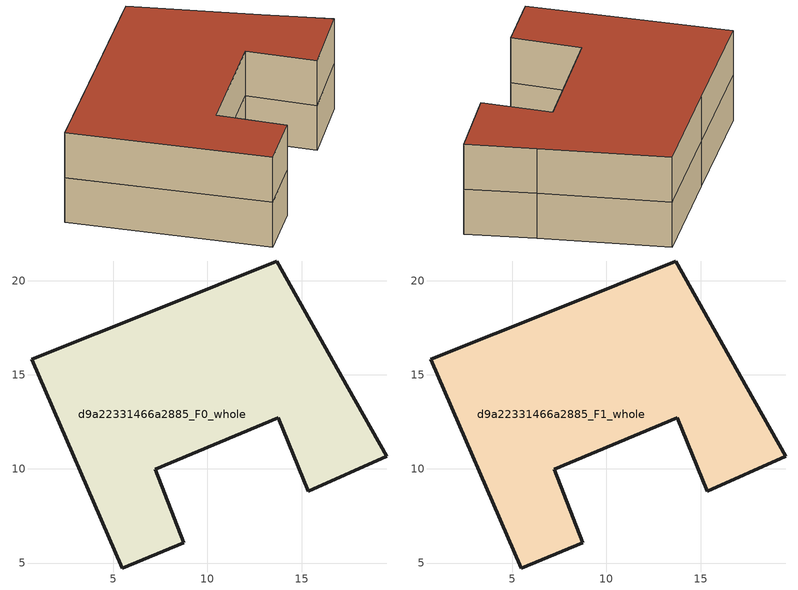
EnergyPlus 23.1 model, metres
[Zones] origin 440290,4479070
d9a22331466a2885_F0_whole
 floor ground (EU_floor_Construction): 13.69,21.06 17.48,14.3 19.54,10.67 15.35,8.82 13.77,12.73 7.22,9.97 8.73,6.08 5.47,4.74 0.65,15.82 7.46,18.54 z0
 wall outside (EU_wall_Construction): 13.69,21.06 7.46,18.54 0.65,15.82 5.47,4.74 8.73,6.08 7.22,9.97 13.77,12.73 15.35,8.82 19.54,10.67 17.48,14.3 13.69,21.06 z0:3
d9a22331466a2885_F1_whole
 floor to d9a22331466a2885_F0_whole (EU_floor_Construction): 13.69,21.06 17.48,14.3 19.54,10.67 15.35,8.82 13.77,12.73 7.22,9.97 8.73,6.08 5.47,4.74 0.65,15.82 7.46,18.54 z3
 wall outside (EU_wall_Construction): 13.69,21.06 7.46,18.54 0.65,15.82 5.47,4.74 8.73,6.08 7.22,9.97 13.77,12.73 15.35,8.82 19.54,10.67 17.48,14.3 13.69,21.06 z3:6
 roof outside (EU_roof_Construction): 15.35,8.82 19.54,10.67 17.48,14.3 13.69,21.06 7.46,18.54 0.65,15.82 5.47,4.74 8.73,6.08 7.22,9.97 13.77,12.73 z6
[Building]
EU S2 Campaign: North Axis=0; Terrain=City; Solar Distribution=FullExterior
[Site:Location]
Madrid: Latitude=40.5; Longitude=-3.5; Time Zone=1; Elevation=609
[SizingPeriod:WeatherFileDays]
AnnualSizingPeriod: Begin Month=1; Begin Day of Month=1; End Month=12; End Day of Month=31; Day of Week for Start Day=Monday; Use Weather File Daylight Saving Period=No; Use Weather File Rain and Snow Indicators=No
[MATERIAL]
EU_InternalMass_Material: Roughness=MediumRough; Thickness=0.1; Conductivity=1; Density=1800; Specific Heat=900; Thermal Absorptance=0.9; Solar Absorptance=0.7; Visible Absorptance=0.7
[MATERIAL:NOMASS] Roughness=MediumRough; Thermal Absorptance=0.9; Solar Absorptance=0.7; Visible Absorptance=0.7
Name | Thermal Resistance
EU_wall_NoMass | 0.609216
EU_roof_NoMass | 0.513268
EU_floor_NoMass | 0.568163
[CONSTRUCTION]
EU_wall_Construction: EU_wall_NoMass
EU_roof_Construction: EU_roof_NoMass
EU_floor_Construction: EU_floor_NoMass
EU_InternalMass_Construction: EU_InternalMass_Material
[ZONE] Type=1; Multiplier=1; Ceiling Height=autocalculate; Floor Area=autocalculate; Part of Total Floor Area=Yes
Name | Volume
d9a22331466a2885_F0_whole | 437.299
d9a22331466a2885_F1_whole | 437.298
[INTERNALMASS] Construction=EU_InternalMass_Construction; Surface Area=145.766
Name | Zone or ZoneList
d9a22331466a2885_F0_whole_EU_InternalMass | d9a22331466a2885_F0_whole
d9a22331466a2885_F1_whole_EU_InternalMass | d9a22331466a2885_F1_whole
[OTHEREQUIPMENT] Fuel Type=Electricity; Design Level Calculation Method=Watts/Area; Power per Zone Floor Area=1; Fraction Latent=0; Fraction Radiant=0; Fraction Lost=0; Carbon Dioxide Generation Rate=0; EndUse Subcategory=EU_Step8_InternalGains
Name | Zone or ZoneList or Space or SpaceList | Schedule
EU_Step8_InternalGain_d9a22331466a2885_F0_whole_f000 | d9a22331466a2885_F0_whole | EU_Step8_GainSchedule_d9a22331466a2885_F0_whole_f000
EU_Step8_InternalGain_d9a22331466a2885_F1_whole_f000 | d9a22331466a2885_F1_whole | EU_Step8_GainSchedule_d9a22331466a2885_F1_whole_f000
[ZONEVENTILATION:DESIGNFLOWRATE] Schedule=EU_AlwaysOn; Design Flow Rate Calculation Method=AirChanges/Hour; Air Changes per Hour=0.752966; Ventilation Type=Natural; Fan Pressure Rise=0; Fan Total Efficiency=1; Constant Term Coefficient=1; Temperature Term Coefficient=0; Velocity Term Coefficient=0; Velocity Squared Term Coefficient=0; Minimum Indoor Temperature=-100; Maximum Indoor Temperature=100; Delta Temperature=-100; Minimum Outdoor Temperature=-100; Maximum Outdoor Temperature=100; Maximum Wind Speed=40
Name | Zone or ZoneList or Space or SpaceList
EU_ConstantAir_d9a22331466a2885_F0_whole | d9a22331466a2885_F0_whole
EU_ConstantAir_d9a22331466a2885_F1_whole | d9a22331466a2885_F1_whole
[HVACTEMPLATE:THERMOSTAT] Constant Heating Setpoint=20; Constant Cooling Setpoint=50
EU_HeatOnly_d9a22331466a2885_F0_whole; EU_HeatOnly_d9a22331466a2885_F1_whole
[HVACTEMPLATE:ZONE:IDEALLOADSAIRSYSTEM] System Availability Schedule=EU_AlwaysOn; Maximum Heating Supply Air Temperature=50; Minimum Cooling Supply Air Temperature=13; Maximum Heating Supply Air Humidity Ratio=0.0156; Minimum Cooling Supply Air Humidity Ratio=0.0077; Heating Limit=NoLimit; Cooling Limit=NoLimit; Heating Availability Schedule=EU_AlwaysOn; Cooling Availability Schedule=EU_CoolingOff; Dehumidification Control Type=ConstantSensibleHeatRatio; Cooling Sensible Heat Ratio=0.7; Dehumidification Setpoint=60; Humidification Control Type=None; Humidification Setpoint=30; Outdoor Air Method=None; Outdoor Air Flow Rate per Person=0.00944; Outdoor Air Flow Rate per Zone Floor Area=0; Outdoor Air Flow Rate per Zone=0; Demand Controlled Ventilation Type=None; Outdoor Air Economizer Type=NoEconomizer; Heat Recovery Type=None; Sensible Heat Recovery Effectiveness=0.7; Latent Heat Recovery Effectiveness=0.65
Name | Template Thermostat
d9a22331466a2885_F0_whole | EU_HeatOnly_d9a22331466a2885_F0_whole
d9a22331466a2885_F1_whole | EU_HeatOnly_d9a22331466a2885_F1_whole
[SIZING:ZONE] Zone Cooling Design Supply Air Temperature Input Method=SupplyAirTemperature; Zone Cooling Design Supply Air Temperature=13; Zone Heating Design Supply Air Temperature Input Method=SupplyAirTemperature; Zone Heating Design Supply Air Temperature=50; Zone Cooling Design Supply Air Humidity Ratio=0.008; Zone Heating Design Supply Air Humidity Ratio=0.008; Cooling Design Air Flow Method=DesignDay; Cooling Design Air Flow Rate=0; Cooling Minimum Air Flow per Zone Floor Area=0.000762; Cooling Minimum Air Flow=0; Cooling Minimum Air Flow Fraction=0.2; Heating Design Air Flow Method=DesignDay; Heating Design Air Flow Rate=0; Heating Maximum Air Flow per Zone Floor Area=0.002032; Heating Maximum Air Flow=0.141576; Heating Maximum Air Flow Fraction=0.3; Account for Dedicated Outdoor Air System=No; Dedicated Outdoor Air System Control Strategy=NeutralSupplyAir; Dedicated Outdoor Air Low Setpoint Temperature for Design=autosize; Dedicated Outdoor Air High Setpoint Temperature for Design=autosize; Zone Load Sizing Method=Sensible Load Only No Latent Load; Zone Latent Cooling Design Supply Air Humidity Ratio Input Method=HumidityRatioDifference; Zone Cooling Design Supply Air Humidity Ratio Difference=0.005; Zone Latent Heating Design Supply Air Humidity Ratio Input Method=HumidityRatioDifference; Zone Humidification Design Supply Air Humidity Ratio Difference=0.005
d9a22331466a2885_F0_whole; d9a22331466a2885_F1_whole
[SCHEDULE:CONSTANT]
Name | Hourly Value
EU_AlwaysOn | 1
EU_CoolingOff | 0
[SCHEDULE:FILE] Column Number=1; Rows to Skip at Top=0; Number of Hours of Data=8760; Column Separator=Comma; Interpolate to Timestep=No; Minutes per Item=60; Adjust Schedule for Daylight Savings=Yes
Name | File
EU_Step8_GainSchedule_d9a22331466a2885_F0_whole_f000 | C:\Users\o_iseri\Desktop\OpenUBEM\openubem\outputs\eu_evidence\EU-11\ES-MAD-BERRUGUETE\idfs\d9a22331466a2885\d9a22331466a2885_F0_whole_f000_gain.csv
EU_Step8_GainSchedule_d9a22331466a2885_F1_whole_f000 | C:\Users\o_iseri\Desktop\OpenUBEM\openubem\outputs\eu_evidence\EU-11\ES-MAD-BERRUGUETE\idfs\d9a22331466a2885\d9a22331466a2885_F1_whole_f000_gain.csv
